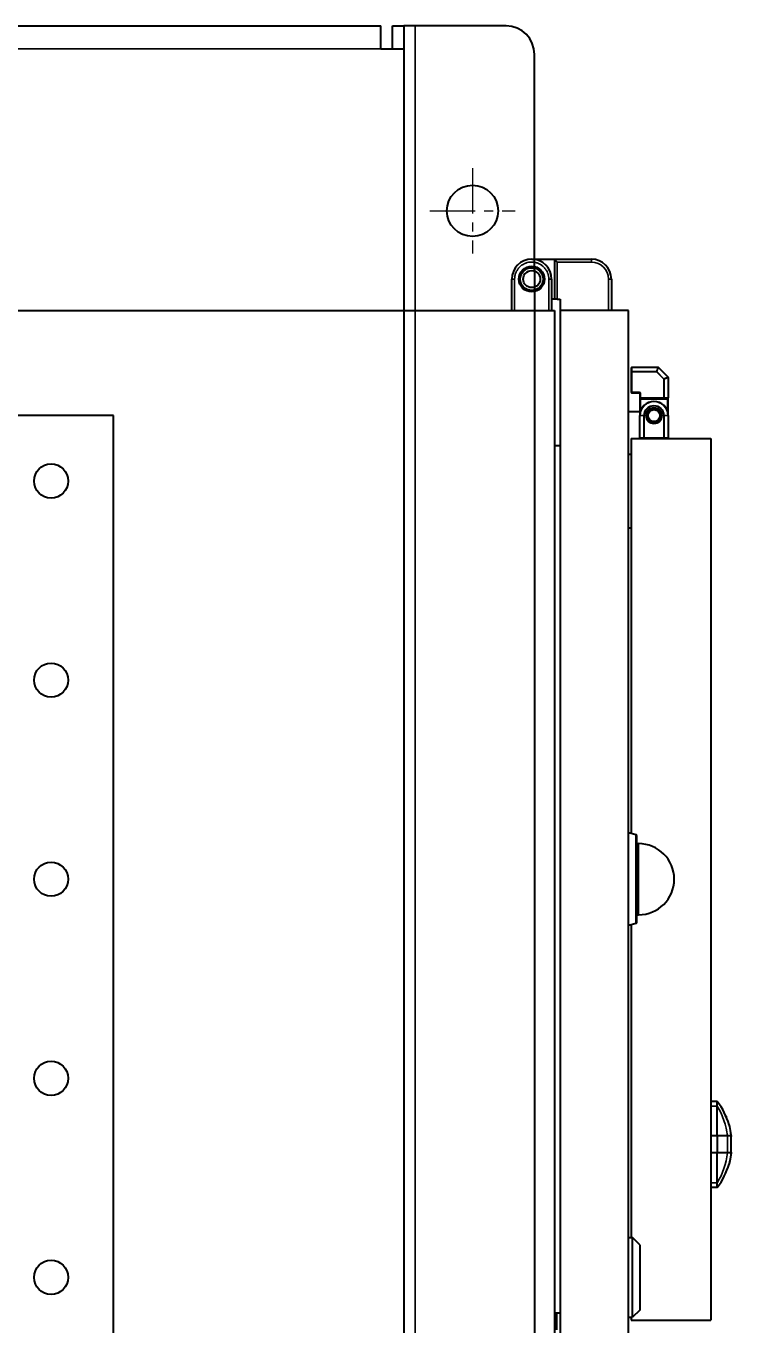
# Model space of a CAD drawing. Header units: millimetres. Extents: x 9486 to 14955, y -8999 to 1872.
# Drawn here: x 11842 to 12089.9, y -7003.6 to -6546.9 of the extents above; entities that cross this region are included whole.
import ezdxf

# ---------------------------------------------------------------- set-up
doc = ezdxf.new("R2010")
doc.units = ezdxf.units.MM
doc.linetypes.add('CENTER', pattern=[50.8, 31.75, -6.35, 6.35, -6.35])
doc.layers.add('가시적인 것(ISO)', color=3, linetype='Continuous', lineweight=40)
doc.layers.add('가시적인 좁은 것(ISO)', color=3, linetype='Continuous', lineweight=35)

# ---------------------------------------------------------------- blocks, each defined once
blk = doc.blocks.new('A$C49A46118')
at = {"layer": '가시적인 것(ISO)'}
for p, q in [((54, 300), (538, 300)), ((538, 292), (538, 300)), ((542, 300), (546, 300)), ((542, 292), (542, 300)), ((550, 300), (546, 300)), ((546, 300), (546, 292)), ((582, 300), (550, 300)), ((538, 292), (546, 292)), ((546, 292), (546, -292)), ((592, 213.5), (592, 290)), ((592, 213.5), (592, -290))]:
    blk.add_line(p, q, dxfattribs=at)
blk.add_circle((570.2, 235), 9, dxfattribs=at)
blk.add_arc((582, 290), 10, 0, 90, dxfattribs=at)
at = {"layer": '가시적인 좁은 것(ISO)'}
for p, q in [((550, 300), (550, -300)), ((538, 292), (54, 292))]:
    blk.add_line(p, q, dxfattribs=at)

msp = doc.modelspace()

# ---------------------------------------------------------------- linework, layer by layer
at = {"color": 1, "linetype": 'CENTER', "ltscale": 0.5}
for p, q in [((11999.018, -6596.887), (11999.018, -6626.887)), ((11984.018, -6611.887), (12014.018, -6611.887))]:
    msp.add_line(p, q, dxfattribs=at)
at = {"layer": '가시적인 것(ISO)'}
for p, q in [((12019.818, -6628.887), (12027.818, -6628.887)), ((12028.818, -6629.887), (12027.818, -6628.887)), ((12027.818, -6628.887), (12027.818, -6642.887)), ((12027.818, -6628.887), (12040.818, -6628.887)), ((12012.818, -6646.887), (12012.818, -6635.887)), ((12026.818, -6635.887), (12026.818, -6646.887)), ((12047.818, -6635.887), (12047.818, -6646.887)), ((12027.818, -6642.887), (12026.818, -6642.887)), ((12028.818, -6642.887), (12027.818, -6642.887)), ((12028.818, -6642.887), (12029.818, -6642.887)), ((12029.818, -6642.887), (12029.818, -6646.887)), ((11834.818, -6646.887), (12027.818, -6646.887)), ((12027.818, -6646.887), (12027.818, -7046.887)), ((12029.818, -6646.887), (12029.818, -7046.887)), ((12053.818, -6646.887), (12029.818, -6646.887)), ((12053.818, -7046.887), (12053.818, -6646.887)), ((12054.818, -6667.087), (12054.818, -6668.47)), ((12054.818, -6668.47), (12054.818, -6675.687)), ((12055.018, -6666.887), (12064.235, -6666.887)), ((12064.376, -6666.946), (12067.759, -6670.329)), ((12067.818, -6670.47), (12067.818, -6677.687)), ((12055.018, -6675.887), (12057.618, -6675.887)), ((12057.818, -6676.087), (12057.818, -6677.687)), ((12057.818, -6677.687), (12057.818, -6678.087)), ((12067.818, -6678.087), (12067.818, -6677.687)), ((12057.818, -6678.087), (12057.818, -6683.887)), ((12058.018, -6677.887), (12066.235, -6677.887)), ((12067.618, -6677.887), (12066.235, -6677.887)), ((12067.818, -6683.887), (12067.818, -6678.087)), ((11872.818, -6683.887), (11576.818, -6683.887)), ((11872.818, -7009.887), (11872.818, -6683.887)), ((12053.818, -6682.387), (12057.818, -6682.387)), ((12057.818, -6691.687), (12057.818, -6683.887)), ((12060.633, -6682.387), (12060.694, -6682.387)), ((12063.818, -6686.341), (12063.818, -6686.287)), ((12067.818, -6683.887), (12067.818, -6691.687)), ((12027.818, -6694.387), (12029.818, -6694.387)), ((12054.818, -6691.887), (12082.818, -6691.887)), ((12054.818, -6691.887), (12054.818, -6830.882)), ((12082.818, -6691.887), (12082.818, -7001.887)), ((12053.818, -6697.387), (12054.818, -6697.387)), ((12053.818, -6723.387), (12054.818, -6723.387)), ((12056.529, -6831.307), (12053.818, -6830.634)), ((12056.529, -6862.468), (12056.529, -6831.307)), ((12056.818, -6831.687), (12056.529, -6831.307)), ((12056.818, -6862.087), (12056.818, -6831.687)), ((12056.818, -6834.387), (12057.418, -6834.387)), ((12056.818, -6859.387), (12057.418, -6859.387)), ((12056.529, -6862.468), (12053.818, -6863.141)), ((12054.818, -6862.892), (12054.818, -6972.887)), ((12056.818, -6862.087), (12056.529, -6862.468)), ((12085.087, -6925), (12082.818, -6925)), ((12085.087, -6937.137), (12082.818, -6937.137)), ((12085.087, -6937.137), (12085.087, -6943.137)), ((12088.658, -6937.137), (12085.087, -6937.137)), ((12089.902, -6937.137), (12088.658, -6937.137)), ((12085.087, -6943.137), (12082.818, -6943.137)), ((12088.658, -6943.137), (12085.087, -6943.137)), ((12089.902, -6943.137), (12088.658, -6943.137)), ((12085.087, -6955.275), (12082.818, -6955.275)), ((12053.818, -6972.887), (12055.318, -6972.887)), ((12055.318, -7000.887), (12055.318, -6972.887)), ((12057.818, -6975.387), (12055.318, -6972.887)), ((12057.818, -6975.387), (12057.818, -6998.387)), ((12027.818, -6999.387), (12029.818, -6999.387)), ((12028.53, -6999.387), (12028.533, -7005.389)), ((12053.818, -7000.887), (12055.318, -7000.887)), ((12054.818, -7000.887), (12054.818, -7001.887)), ((12054.818, -7001.887), (12082.818, -7001.887)), ((12057.818, -6998.387), (12055.318, -7000.887))]:
    msp.add_line(p, q, dxfattribs=at)
for centre, radius in [((12019.818, -6635.887), 4.5), ((12019.818, -6635.887), 4), ((12019.818, -6635.887), 3), ((12062.818, -6683.887), 2.65), ((12062.818, -6683.887), 2.6), ((12062.818, -6683.887), 2.1), ((11850.818, -6706.887), 6), ((11850.818, -6776.887), 6), ((11850.818, -6846.887), 6), ((11850.818, -6916.887), 6), ((11850.818, -6986.887), 6)]:
    msp.add_circle(centre, radius, dxfattribs=at)
for centre, radius, start, end in [((12019.818, -6635.887), 7, 0, 180), ((12040.818, -6635.887), 7, 0, 90), ((12055.018, -6667.087), 0.2, 90, 180), ((12064.235, -6667.087), 0.2, 45, 90), ((12067.618, -6670.47), 0.2, 0, 45), ((12055.018, -6675.687), 0.2, 180, 270), ((12057.618, -6676.087), 0.2, 0, 90), ((12058.018, -6677.687), 0.2, 180, 270), ((12067.618, -6677.687), 0.2, 270, 0), ((12062.818, -6683.887), 5, 0, 180), ((12058.018, -6691.687), 0.2, 180, 270), ((12067.618, -6691.687), 0.2, 270, 0), ((12057.418, -6846.887), 12.5, 270, 90), ((12065.078, -6940.137), 25.09, 16.01284, 37.10854), ((12065.078, -6940.137), 25.09, 322.89146, 343.98716)]:
    msp.add_arc(centre, radius, start, end, dxfattribs=at)
for points in [[(12061.099, -6685.904), (12061.104, -6685.909), (12061.123, -6685.925), (12061.156, -6685.951)], [(12064.341, -6686.055), (12064.423, -6685.998), (12064.483, -6685.949), (12064.513, -6685.924)], [(12064.482, -6685.949), (12064.513, -6685.924), (12064.531, -6685.909), (12064.536, -6685.904)], [(12088.07, -6930.095), (12088.11, -6930.186), (12088.17, -6930.325), (12088.246, -6930.507)], [(12089.903, -6937.146), (12089.881, -6938.108), (12089.865, -6939.128), (12089.865, -6940.136)], [(12089.903, -6937.146), (12089.903, -6937.143), (12089.903, -6937.14), (12089.902, -6937.138)], [(12089.865, -6940.136), (12089.865, -6941.145), (12089.881, -6942.166), (12089.903, -6943.128)], [(12089.902, -6943.137), (12089.903, -6943.134), (12089.903, -6943.131), (12089.903, -6943.128)]]:
    msp.add_open_spline(points, degree=3, dxfattribs=at)
for points, knots in [([(12061.111, -6685.915), (12061.132, -6685.932), (12061.177, -6685.97), (12061.307, -6686.066), (12061.393, -6686.125), (12061.619, -6686.255), (12061.769, -6686.327), (12061.939, -6686.387)], [0, 0, 0, 0, 0.05351917, 0.05351917, 0.10742738, 0.10742738, 0.1705904, 0.1705904, 0.1705904, 0.1705904]), ([(12062.532, -6686.522), (12062.605, -6686.53), (12062.681, -6686.535), (12062.889, -6686.54), (12063.024, -6686.532), (12063.153, -6686.516)], [0, 0, 0, 0, 0.02256013, 0.02256013, 0.062516854, 0.062516854, 0.062516854, 0.062516854]), ([(12064.482, -6685.949), (12064.503, -6685.932), (12064.518, -6685.92), (12064.532, -6685.908), (12064.535, -6685.906), (12064.537, -6685.904), (12064.537, -6685.903), (12064.538, -6685.903), (12064.538, -6685.903), (12064.538, -6685.903)], [0, 0, 0, 0, 0.026994418, 0.026994418, 0.039752694, 0.039752694, 0.044533768, 0.044533768, 0.045772944, 0.045772944, 0.045772944, 0.045772944]), ([(12085.087, -6926.674), (12085.087, -6926.395), (12085.087, -6926.151), (12085.087, -6925.732), (12085.087, -6925.558), (12085.087, -6925.139), (12085.087, -6925.056), (12085.087, -6925)], [-0.79365146, -0.79365146, -0.79365146, -0.79365146, -0.59526888, -0.59526888, -0.39685764, -0.39685764, -0.000001, -0.000001, -0.000001, -0.000001]), ([(12085.087, -6937.137), (12085.087, -6936.701), (12085.087, -6936.269), (12085.087, -6935.42), (12085.087, -6935.003), (12085.087, -6933.777), (12085.087, -6932.999), (12085.087, -6931.776), (12085.087, -6931.309), (12085.087, -6929.973), (12085.087, -6929.177), (12085.087, -6927.778), (12085.087, -6927.177), (12085.087, -6926.674)], [-1.4345196, -1.4345196, -1.4345196, -1.4345196, -1.3002693, -1.3002693, -1.1658564, -1.1658564, -0.8969451, -0.8969451, -0.7176518, -0.7176518, -0.3586651, -0.3586651, -0.000001, -0.000001, -0.000001, -0.000001]), ([(12089.194, -6933.216), (12089.432, -6934.044), (12089.632, -6935.014), (12089.825, -6936.409), (12089.867, -6936.773), (12089.903, -6937.143)], [0, 0, 0, 0, 0.34312454, 0.34312454, 0.45974379, 0.45974379, 0.45974379, 0.45974379]), ([(12085.087, -6953.601), (12085.087, -6953.097), (12085.087, -6952.497), (12085.087, -6951.098), (12085.087, -6950.302), (12085.087, -6948.966), (12085.087, -6948.498), (12085.087, -6947.276), (12085.087, -6946.497), (12085.087, -6945.271), (12085.087, -6944.855), (12085.087, -6944.006), (12085.087, -6943.574), (12085.087, -6943.137)], [-1.4373876, -1.4373876, -1.4373876, -1.4373876, -1.077998, -1.077998, -0.718291, -0.718291, -0.538642, -0.538642, -0.2691978, -0.2691978, -0.1345178, -0.1345178, -0.000001, -0.000001, -0.000001, -0.000001]), ([(12089.903, -6943.132), (12089.804, -6944.153), (12089.652, -6945.132), (12089.379, -6946.371), (12089.29, -6946.725), (12089.194, -6947.058)], [0, 0, 0, 0, 0.32177369, 0.32177369, 0.45994357, 0.45994357, 0.45994357, 0.45994357]), ([(12085.087, -6955.275), (12085.087, -6955.219), (12085.087, -6955.135), (12085.087, -6954.717), (12085.087, -6954.542), (12085.087, -6954.124), (12085.087, -6953.879), (12085.087, -6953.601)], [-0.79418282, -0.79418282, -0.79418282, -0.79418282, -0.39706048, -0.39706048, -0.1985164, -0.1985164, -0.000001, -0.000001, -0.000001, -0.000001])]:
    msp.add_open_spline(points, degree=3, knots=knots, dxfattribs=at)
at = {"layer": '가시적인 좁은 것(ISO)'}
for p, q in [((12028.818, -6629.887), (12028.818, -6642.887)), ((12028.818, -6629.887), (12040.818, -6629.887)), ((12040.818, -6628.887), (12040.818, -6629.887)), ((12012.818, -6635.887), (12013.818, -6635.887)), ((12013.818, -6635.887), (12013.818, -6646.887)), ((12025.818, -6635.887), (12026.818, -6635.887)), ((12025.818, -6646.887), (12025.818, -6635.887)), ((12047.818, -6635.887), (12046.818, -6635.887)), ((12046.818, -6646.887), (12046.818, -6635.887)), ((12054.818, -6668.47), (12055.018, -6668.47)), ((12055.018, -6666.946), (12055.018, -6666.887)), ((12055.018, -6666.946), (12055.018, -6668.329)), ((12055.018, -6666.946), (12064.235, -6666.946)), ((12055.018, -6668.47), (12055.018, -6668.329)), ((12063.662, -6668.329), (12055.018, -6668.329)), ((12055.018, -6668.47), (12055.018, -6675.687)), ((12063.662, -6668.47), (12055.018, -6668.47)), ((12064.235, -6666.946), (12063.662, -6668.329)), ((12063.662, -6668.47), (12063.662, -6668.329)), ((12063.762, -6668.37), (12063.662, -6668.47)), ((12066.235, -6671.043), (12063.662, -6668.47)), ((12064.335, -6666.987), (12063.762, -6668.37)), ((12066.335, -6670.943), (12063.762, -6668.37)), ((12064.235, -6666.887), (12064.235, -6666.946)), ((12064.335, -6666.987), (12064.376, -6666.946)), ((12064.335, -6666.987), (12067.718, -6670.37)), ((12066.235, -6671.043), (12066.335, -6670.943)), ((12066.235, -6677.687), (12066.235, -6671.043)), ((12066.376, -6671.043), (12066.235, -6671.043)), ((12067.718, -6670.37), (12066.335, -6670.943)), ((12067.759, -6670.47), (12066.376, -6671.043)), ((12066.376, -6677.687), (12066.376, -6671.043)), ((12067.759, -6670.329), (12067.718, -6670.37)), ((12067.759, -6670.47), (12067.759, -6677.687)), ((12067.759, -6670.47), (12067.818, -6670.47)), ((12054.818, -6675.687), (12055.018, -6675.687)), ((12055.018, -6675.887), (12055.018, -6675.687)), ((12055.018, -6675.687), (12057.618, -6675.687)), ((12057.618, -6675.887), (12057.618, -6675.687)), ((12058.018, -6676.087), (12057.818, -6676.087)), ((12057.818, -6677.687), (12058.018, -6677.687)), ((12058.018, -6676.087), (12058.018, -6677.687)), ((12058.018, -6677.687), (12066.235, -6677.687)), ((12058.018, -6677.687), (12058.018, -6677.887)), ((12066.235, -6677.887), (12066.235, -6677.687)), ((12066.235, -6677.687), (12066.376, -6677.687)), ((12067.759, -6677.687), (12066.376, -6677.687)), ((12067.759, -6677.687), (12067.818, -6677.687)), ((12058.018, -6678.087), (12057.818, -6678.087)), ((12058.018, -6678.087), (12058.018, -6677.887)), ((12067.618, -6678.087), (12058.018, -6678.087)), ((12058.018, -6678.087), (12058.018, -6682.487)), ((12067.618, -6677.887), (12067.618, -6678.087)), ((12067.618, -6682.487), (12067.618, -6678.087)), ((12067.818, -6678.087), (12067.618, -6678.087)), ((12057.876, -6683.887), (12057.818, -6683.887)), ((12059.259, -6683.887), (12057.876, -6683.887)), ((12057.876, -6691.687), (12057.876, -6683.887)), ((12059.259, -6683.887), (12059.4, -6683.887)), ((12059.259, -6683.887), (12059.259, -6691.687)), ((12059.4, -6683.887), (12059.4, -6691.687)), ((12066.376, -6683.887), (12066.235, -6683.887)), ((12066.235, -6691.687), (12066.235, -6683.887)), ((12066.376, -6683.887), (12067.759, -6683.887)), ((12066.376, -6691.687), (12066.376, -6683.887)), ((12067.759, -6683.887), (12067.759, -6691.687)), ((12067.759, -6683.887), (12067.818, -6683.887)), ((12057.818, -6691.687), (12057.876, -6691.687)), ((12059.259, -6691.687), (12057.876, -6691.687)), ((12059.259, -6691.687), (12059.4, -6691.687)), ((12059.4, -6691.687), (12066.235, -6691.687)), ((12059.4, -6691.687), (12059.4, -6691.887)), ((12066.235, -6691.887), (12066.235, -6691.687)), ((12066.235, -6691.687), (12066.376, -6691.687)), ((12067.759, -6691.687), (12066.376, -6691.687)), ((12067.759, -6691.687), (12067.818, -6691.687)), ((12057.418, -6859.387), (12057.418, -6834.387)), ((12085.087, -6926.674), (12082.818, -6926.674)), ((12088.658, -6937.137), (12088.658, -6943.137)), ((12085.087, -6953.601), (12082.818, -6953.601))]:
    msp.add_line(p, q, dxfattribs=at)
msp.add_circle((12062.818, -6683.887), 2.85, dxfattribs=at)
for centre, radius, end in [((12040.818, -6635.887), 6, 90), ((12057.618, -6676.087), 0.4, 90), ((12062.818, -6683.887), 4.941, 180), ((12062.818, -6683.887), 3.559, 180), ((12062.818, -6683.887), 3.417, 180)]:
    msp.add_arc(centre, radius, 0, end, dxfattribs=at)
for centre, major_axis, ratio, start_param, end_param in [((12055.018, -6667.087), (-0.2, 0), 0.7071068, 4.712389, 6.2831853), ((12055.018, -6668.47), (-0.2, 0), 0.7071068, 4.712389, 6.2831853), ((12063.662, -6668.47), (-0.185, 0.077), 0.6785983, 4.4383748, 4.9864032), ((12064.235, -6667.087), (-0.185, 0.077), 0.6785983, 4.4383748, 4.9864032), ((12066.235, -6671.043), (-0.077, 0.185), 0.6785983, 4.4383748, 4.9864032), ((12067.618, -6670.47), (-0.077, 0.185), 0.6785983, 4.4383748, 4.9864032), ((12066.235, -6677.687), (0, -0.2), 0.7071068, 0, 1.5707963), ((12067.618, -6677.687), (0, -0.2), 0.7071068, 0, 1.5707963), ((12058.018, -6691.687), (0, -0.2), 0.7071068, 4.712389, 6.2831853), ((12059.4, -6691.687), (0, -0.2), 0.7071068, 4.712389, 6.2831853), ((12066.235, -6691.687), (0, -0.2), 0.7071068, 0, 1.5707963), ((12067.618, -6691.687), (0, -0.2), 0.7071068, 0, 1.5707963), ((12064.859, -6940.137), (0, -25.09), 0.9554249, 1.6906526, 2.1372097), ((12089.565, -6940.136), (0.3, 0), 0.0001228, 0, 0.0910911), ((12064.859, -6940.137), (0, -25.09), 0.9554249, 1.0043829, 1.45094)]:
    msp.add_ellipse(centre, major_axis=major_axis, ratio=ratio, start_param=start_param, end_param=end_param, dxfattribs=at)
for points, knots in [([(12025.818, -6635.887), (12025.818, -6635.543), (12025.788, -6635.202), (12025.73, -6634.863), (12025.726, -6634.841), (12025.722, -6634.819), (12025.717, -6634.796), (12025.656, -6634.461), (12025.566, -6634.134), (12025.448, -6633.815), (12025.432, -6633.769), (12025.415, -6633.726), (12025.396, -6633.679), (12025.285, -6633.396), (12025.152, -6633.124), (12024.999, -6632.862), (12024.948, -6632.775), (12024.896, -6632.691), (12024.84, -6632.604), (12024.613, -6632.258), (12024.353, -6631.937), (12024.06, -6631.645), (12023.804, -6631.389), (12023.527, -6631.158), (12023.23, -6630.952), (12023.187, -6630.923), (12023.143, -6630.893), (12023.101, -6630.865), (12022.804, -6630.671), (12022.493, -6630.505), (12022.167, -6630.366), (12022.12, -6630.347), (12022.071, -6630.326), (12022.026, -6630.309), (12021.687, -6630.174), (12021.339, -6630.072), (12020.981, -6630.001), (12020.957, -6629.996), (12020.932, -6629.992), (12020.909, -6629.987), (12020.549, -6629.921), (12020.184, -6629.887), (12019.818, -6629.887), (12019.474, -6629.887), (12019.133, -6629.917), (12018.794, -6629.975), (12018.771, -6629.979), (12018.75, -6629.983), (12018.726, -6629.987), (12018.391, -6630.049), (12018.064, -6630.139), (12017.745, -6630.257), (12017.7, -6630.273), (12017.656, -6630.29), (12017.609, -6630.309), (12017.327, -6630.42), (12017.054, -6630.553), (12016.793, -6630.706), (12016.705, -6630.757), (12016.621, -6630.809), (12016.534, -6630.865), (12016.188, -6631.092), (12015.868, -6631.352), (12015.575, -6631.645), (12015.319, -6631.901), (12015.088, -6632.178), (12014.882, -6632.475), (12014.853, -6632.518), (12014.823, -6632.562), (12014.796, -6632.604), (12014.602, -6632.901), (12014.435, -6633.212), (12014.297, -6633.538), (12014.277, -6633.585), (12014.257, -6633.634), (12014.239, -6633.679), (12014.105, -6634.018), (12014.002, -6634.366), (12013.932, -6634.724), (12013.927, -6634.748), (12013.922, -6634.773), (12013.918, -6634.796), (12013.851, -6635.156), (12013.818, -6635.52), (12013.818, -6635.887)], [0, 0, 0, 0, 0.0585937, 0.0585937, 0.0585937, 0.0625, 0.0625, 0.0625, 0.1171875, 0.1171875, 0.1171875, 0.125, 0.125, 0.125, 0.171875, 0.171875, 0.171875, 0.1875, 0.1875, 0.1875, 0.25, 0.25, 0.25, 0.3046875, 0.3046875, 0.3046875, 0.3125, 0.3125, 0.3125, 0.3671875, 0.3671875, 0.3671875, 0.375, 0.375, 0.375, 0.4335937, 0.4335937, 0.4335937, 0.4375, 0.4375, 0.4375, 0.5, 0.5, 0.5, 0.5585937, 0.5585937, 0.5585937, 0.5625, 0.5625, 0.5625, 0.6171875, 0.6171875, 0.6171875, 0.625, 0.625, 0.625, 0.671875, 0.671875, 0.671875, 0.6875, 0.6875, 0.6875, 0.75, 0.75, 0.75, 0.8046875, 0.8046875, 0.8046875, 0.8125, 0.8125, 0.8125, 0.8671875, 0.8671875, 0.8671875, 0.875, 0.875, 0.875, 0.9335937, 0.9335937, 0.9335937, 0.9375, 0.9375, 0.9375, 1, 1, 1, 1]), ([(12089.902, -6937.137), (12089.875, -6936.855), (12089.843, -6936.574), (12089.807, -6936.293), (12089.786, -6936.131), (12089.764, -6935.969), (12089.74, -6935.807), (12089.686, -6935.448), (12089.626, -6935.091), (12089.556, -6934.736), (12089.541, -6934.656), (12089.525, -6934.576), (12089.508, -6934.497), (12089.418, -6934.063), (12089.314, -6933.633), (12089.194, -6933.216)], [0.00000793, 0.00000793, 0.00000793, 0.00000793, 0.21119499, 0.21119499, 0.21119499, 0.33333333, 0.33333333, 0.33333333, 0.60556696, 0.60556696, 0.60556696, 0.66666667, 0.66666667, 0.66666667, 0.99999999, 0.99999999, 0.99999999, 0.99999999]), ([(12089.864, -6940.136), (12089.864, -6939.66), (12089.867, -6939.173), (12089.874, -6938.673), (12089.874, -6938.632), (12089.875, -6938.591), (12089.875, -6938.549), (12089.882, -6938.088), (12089.891, -6937.617), (12089.902, -6937.137)], [0.00000001, 0.00000001, 0.00000001, 0.00000001, 0.5, 0.5, 0.5, 0.54110047, 0.54110047, 0.54110047, 0.9999982, 0.9999982, 0.9999982, 0.9999982]), ([(12089.902, -6943.137), (12089.894, -6942.784), (12089.886, -6942.412), (12089.88, -6942.019), (12089.878, -6941.925), (12089.877, -6941.83), (12089.876, -6941.734), (12089.869, -6941.235), (12089.864, -6940.701), (12089.864, -6940.136)], [0, 0, 0, 0, 0.4038634, 0.4038634, 0.4038634, 0.5, 0.5, 0.5, 1, 1, 1, 1]), ([(12089.194, -6947.058), (12089.301, -6946.686), (12089.399, -6946.29), (12089.486, -6945.881), (12089.501, -6945.813), (12089.515, -6945.744), (12089.529, -6945.675), (12089.599, -6945.33), (12089.662, -6944.973), (12089.721, -6944.594), (12089.744, -6944.444), (12089.766, -6944.291), (12089.787, -6944.135), (12089.83, -6943.816), (12089.868, -6943.483), (12089.902, -6943.137)], [0, 0, 0, 0, 0.33333333, 0.33333333, 0.33333333, 0.38903885, 0.38903885, 0.38903885, 0.66666667, 0.66666667, 0.66666667, 0.77640056, 0.77640056, 0.77640056, 0.99998914, 0.99998914, 0.99998914, 0.99998914])]:
    msp.add_open_spline(points, degree=3, knots=knots, dxfattribs=at)

# ---------------------------------------------------------------- block references
msp.add_blockref('A$C49A46118', (11428.818, -6846.887))

doc.saveas('drawing.dxf')
